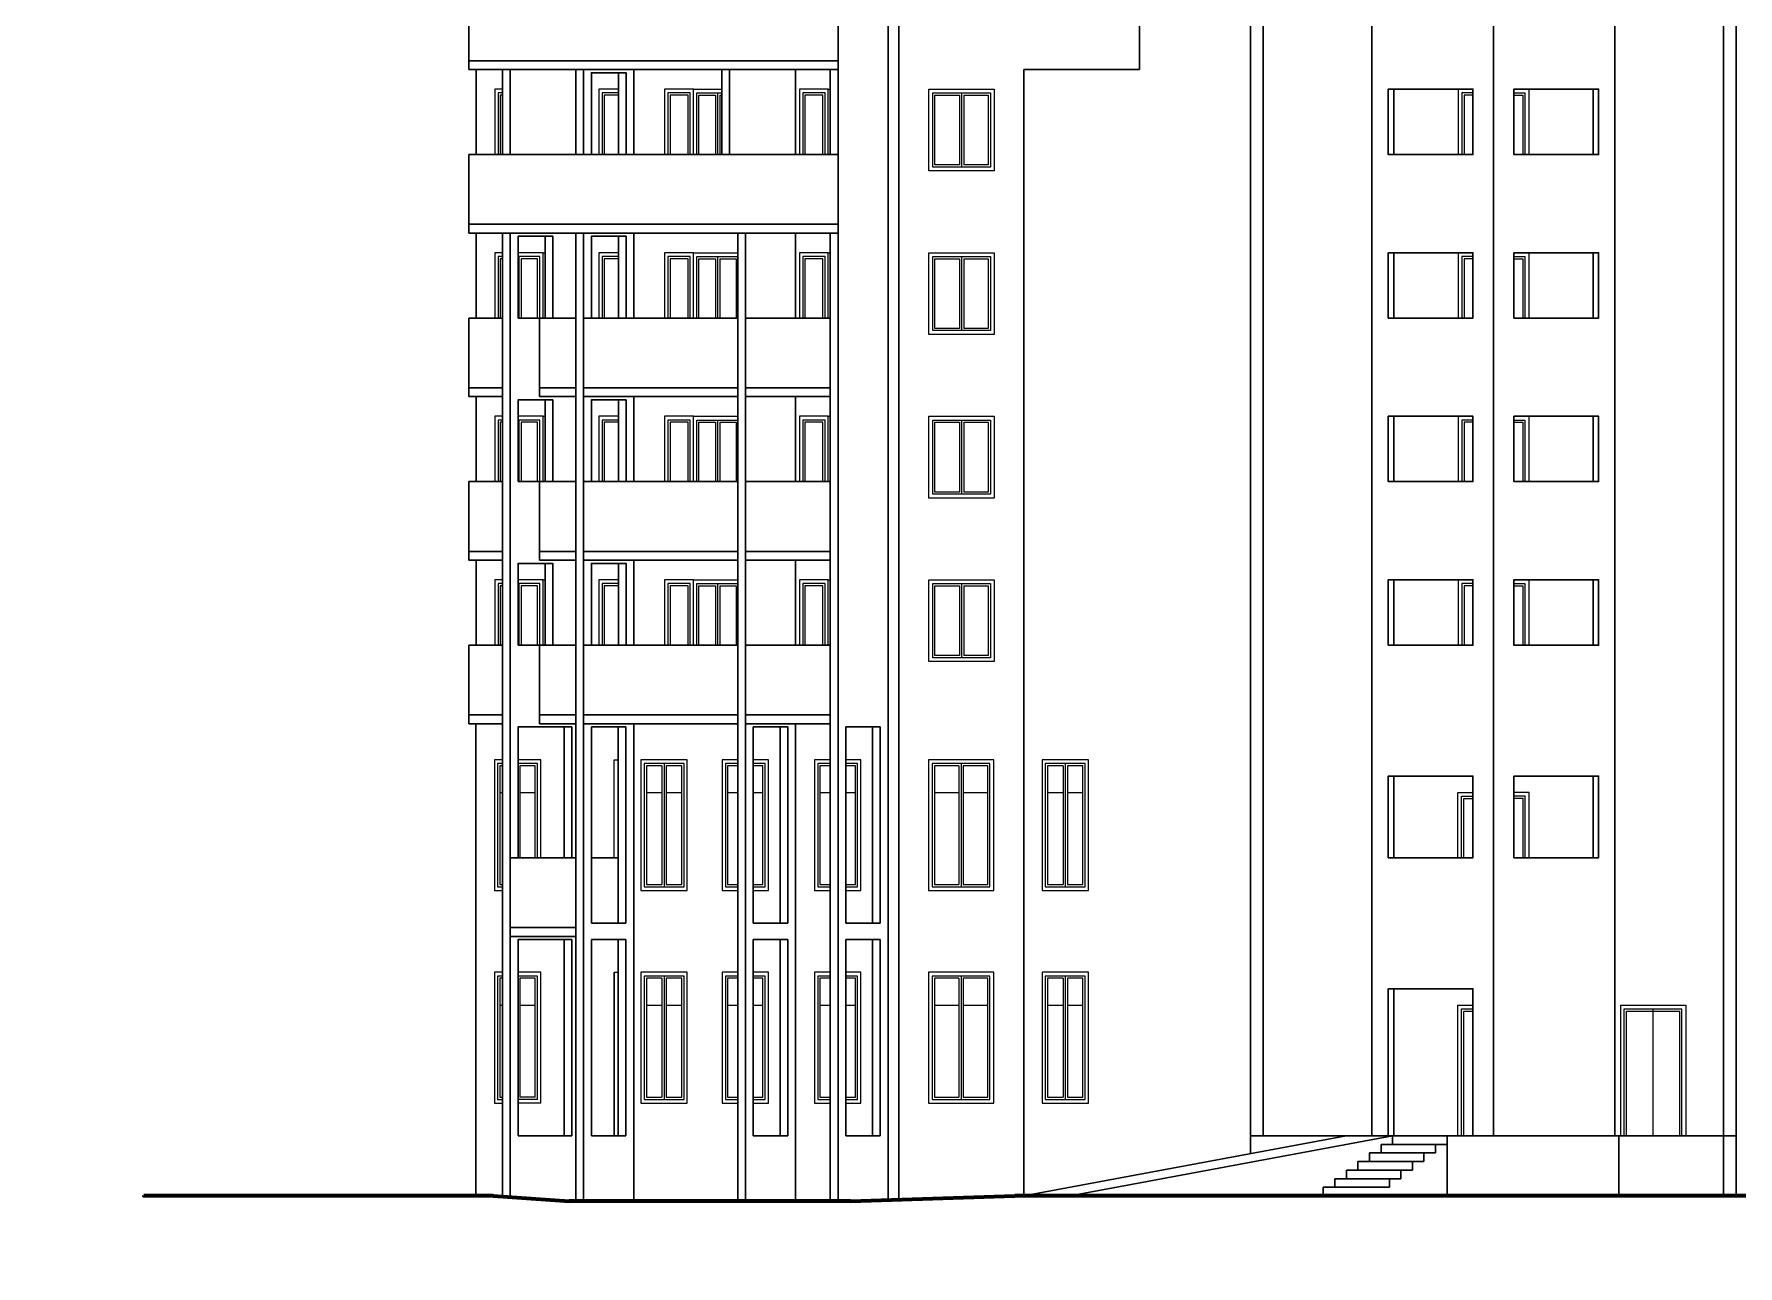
# Model space of a CAD drawing. Header units: inches. Extents: x -634 to 3638, y -6930911 to 5552.
# Drawn here: x 1222.21 to 1252.79, y 3473.89 to 3496 of the extents above; entities that cross this region are included whole.
import ezdxf

# ---------------------------------------------------------------- set-up
doc = ezdxf.new("R2010")
doc.units = ezdxf.units.IN
doc.header["$MEASUREMENT"] = 0
doc.linetypes.add('Dashed', pattern=[1128.888893, 564.444447, -564.444447])
for name, color, linetype, lineweight in [('ELEV', 134, 'Continuous', 18), ('WALLS', 7, 'Continuous', 70), ('фасады', 7, 'Continuous', 30), ('фасады2', 7, 'Continuous', 25)]:
    doc.layers.add(name, color=color, linetype=linetype, lineweight=lineweight)

msp = doc.modelspace()

# ---------------------------------------------------------------- hatches: boundary and pattern name
at = {"layer": 'ELEV', "linetype": 'Continuous'}
h = msp.add_hatch(dxfattribs=at)
h.set_pattern_fill('ANSI31', color=256, scale=0.01044, style=0)
h.set_pattern_definition([(45, (1262.311104, 3366.587935), (-0.02343928418428, 0.02343928418428), [])])
edge = h.paths.add_edge_path()
edge.add_ellipse((1445.78234, 3471.96182), major_axis=(0, 6932302.83262), ratio=0.00000001506, start_angle=89.999976115149, end_angle=270.000023884851)
edge.add_line((1445.67794, 3474.85168), (1445.67794, 3528.48347))
edge.add_line((1445.67794, 3528.48347), (1445.88675, 3528.48347))
edge.add_line((1445.88675, 3528.48347), (1445.88675, 3474.85168))

# ---------------------------------------------------------------- linework, layer by layer
at = {"layer": 'WALLS', "ltscale": 100}
for points in [[(1230.45283, 3475.14761), (1230.45283, 3475.14761), (1224.1836, 3475.14761), (1224.1836, 3475.14761)], [(1230.45283, 3475.14761), (1231.81536, 3475.04974)], [(1236.86648, 3475.04974), (1236.86648, 3475.04974), (1231.81536, 3475.04974), (1231.81536, 3475.04974)], [(1236.86648, 3475.04974), (1239.81082, 3475.14761)], [(1259.36351, 3475.14761), (1259.36351, 3475.14761), (1239.81082, 3475.14761), (1239.81082, 3475.14761)]]:
    msp.add_lwpolyline(points, dxfattribs=at)
at = {"layer": 'фасады', "ltscale": 100}
msp.add_line((1231.86277, 3476.22423), (1230.89827, 3476.22423), dxfattribs=at)
for points in [[(1236.63949, 3498.30474), (1236.63949, 3495.3685)], [(1237.53731, 3498.30474), (1237.53731, 3495.3685)], [(1237.73295, 3498.30474), (1237.73295, 3495.3685)], [(1242.04921, 3498.30474), (1242.04921, 3495.3685)], [(1244.04273, 3498.30474), (1244.04273, 3495.3685)], [(1244.27043, 3498.30474), (1244.27043, 3495.3685)], [(1246.2209, 3498.30474), (1246.2209, 3495.3685)], [(1248.401, 3498.30474), (1248.401, 3495.3685)], [(1250.5811, 3498.30474), (1250.5811, 3495.3685)], [(1252.53157, 3498.30474), (1252.53157, 3495.3685)], [(1252.75927, 3498.30474), (1252.75927, 3495.3685)], [(1230.01555, 3496.7779), (1230.01555, 3495.3685)], [(1236.63949, 3495.5251), (1230.01555, 3495.5251)], [(1236.63949, 3495.3685), (1230.01555, 3495.3685)], [(1230.14894, 3495.3685), (1230.14894, 3493.84166)], [(1230.62017, 3495.3685), (1230.62017, 3493.84166)], [(1230.75861, 3495.3685), (1230.75861, 3493.84166)], [(1231.93657, 3495.3685), (1231.93657, 3493.84166)], [(1232.07502, 3495.3685), (1232.07502, 3493.84166)], [(1232.83684, 3493.84166), (1232.83684, 3495.30978), (1232.21467, 3495.30978), (1232.21467, 3493.84166)], [(1232.6984, 3495.30978), (1232.6984, 3493.84166)], [(1232.97455, 3495.3685), (1232.97455, 3493.84166)], [(1234.55675, 3495.3685), (1234.55675, 3493.84166)], [(1234.69519, 3495.3685), (1234.69519, 3493.84166)], [(1235.87881, 3495.3685), (1235.87881, 3493.84166)], [(1236.50105, 3495.3685), (1236.49919, 3493.84166)], [(1236.63949, 3495.3685), (1236.63949, 3492.43227)], [(1237.53731, 3495.3685), (1237.53731, 3492.43227)], [(1237.73295, 3495.3685), (1237.73295, 3492.43227)], [(1239.97134, 3495.3685), (1239.97134, 3492.43227)], [(1239.97134, 3495.3685), (1242.04921, 3495.3685), (1242.04921, 3495.3685)], [(1244.04273, 3495.3685), (1244.04273, 3492.43227)], [(1244.27043, 3495.3685), (1244.27043, 3492.43227)], [(1246.2209, 3495.3685), (1246.2209, 3492.43227)], [(1248.401, 3495.3685), (1248.401, 3492.43227)], [(1250.5811, 3495.3685), (1250.5811, 3492.43227)], [(1252.53157, 3495.3685), (1252.53157, 3492.43227)], [(1252.75927, 3495.3685), (1252.75927, 3492.43227)], [(1248.03339, 3493.84166), (1246.51361, 3493.84166), (1246.51361, 3495.01616), (1246.6117, 3495.01616), (1246.6117, 3493.84166), (1248.03339, 3493.84166), (1248.03339, 3495.01616), (1246.6117, 3495.01616)], [(1248.76862, 3493.84166), (1250.28839, 3493.84166), (1250.28839, 3495.01616), (1250.1903, 3495.01616), (1250.1903, 3493.84166), (1248.76862, 3493.84166), (1248.76862, 3495.01616), (1250.1903, 3495.01616)], [(1236.63949, 3493.84166), (1230.01555, 3493.84166)], [(1230.01555, 3493.84166), (1230.01555, 3492.43227)], [(1236.63949, 3492.58887), (1230.01555, 3492.58887)], [(1236.63949, 3492.43227), (1230.01555, 3492.43227)], [(1230.14894, 3492.43227), (1230.14894, 3490.90542)], [(1230.62017, 3492.43227), (1230.62017, 3489.49603)], [(1230.75861, 3492.43227), (1230.75861, 3489.49603)], [(1231.52044, 3490.90542), (1231.52044, 3492.37354), (1230.89827, 3492.37354), (1230.89827, 3490.90542)], [(1231.382, 3492.37354), (1231.382, 3490.90542)], [(1231.93657, 3492.43227), (1231.93657, 3489.49603)], [(1232.07502, 3492.43227), (1232.07502, 3489.49603)], [(1232.83684, 3490.90542), (1232.83684, 3492.37354), (1232.21467, 3492.37354), (1232.21467, 3490.90542)], [(1232.6984, 3492.37354), (1232.6984, 3490.90542)], [(1232.97455, 3492.43227), (1232.97455, 3490.90542)], [(1234.84272, 3492.43227), (1234.84272, 3489.49603)], [(1234.98111, 3492.43227), (1234.98111, 3489.49603)], [(1235.87881, 3492.43227), (1235.87881, 3490.90542)], [(1236.50105, 3492.43227), (1236.50105, 3489.49603)], [(1236.63949, 3492.43227), (1236.63949, 3489.49603)], [(1237.53731, 3492.43227), (1237.53731, 3489.49603)], [(1237.73295, 3492.43227), (1237.73295, 3489.49603)], [(1239.97134, 3492.43227), (1239.97134, 3489.49603)], [(1244.04273, 3492.43227), (1244.04273, 3489.49603)], [(1244.27043, 3492.43227), (1244.27043, 3489.49603)], [(1246.2209, 3492.43227), (1246.2209, 3489.49603)], [(1248.401, 3492.43227), (1248.401, 3489.49603)], [(1250.5811, 3492.43227), (1250.5811, 3489.49603)], [(1252.53157, 3492.43227), (1252.53157, 3489.49603)], [(1252.75927, 3492.43227), (1252.75927, 3489.49603)], [(1248.03339, 3490.90542), (1246.51361, 3490.90542), (1246.51361, 3492.07992), (1246.6117, 3492.07992), (1246.6117, 3490.90542), (1248.03339, 3490.90542), (1248.03339, 3492.07992), (1246.6117, 3492.07992)], [(1248.76862, 3490.90542), (1250.28839, 3490.90542), (1250.28839, 3492.07992), (1250.1903, 3492.07992), (1250.1903, 3490.90542), (1248.76862, 3490.90542), (1248.76862, 3492.07992), (1250.1903, 3492.07992)], [(1230.01555, 3490.90542), (1230.01555, 3489.49603)], [(1230.62017, 3490.90542), (1230.01555, 3490.90542)], [(1231.93657, 3490.90542), (1230.89827, 3490.90542)], [(1231.28432, 3490.90542), (1231.28432, 3489.49603)], [(1234.84272, 3490.90542), (1232.07502, 3490.90542)], [(1236.50105, 3490.90542), (1234.98111, 3490.90542)], [(1230.62017, 3489.65263), (1230.01555, 3489.65263)], [(1231.93657, 3489.65263), (1231.28432, 3489.65263)], [(1234.84272, 3489.65263), (1232.07502, 3489.65263)], [(1236.50105, 3489.65263), (1234.98111, 3489.65263)], [(1230.62017, 3489.49603), (1230.01555, 3489.49603)], [(1230.14894, 3489.49603), (1230.14894, 3487.96919)], [(1230.62017, 3489.49603), (1230.62017, 3486.55979)], [(1230.75861, 3489.49603), (1230.75861, 3486.55979)], [(1231.52044, 3487.96919), (1231.52044, 3489.4373), (1230.89827, 3489.4373), (1230.89827, 3487.96919)], [(1231.93657, 3489.49603), (1231.28432, 3489.49603)], [(1231.382, 3489.4373), (1231.382, 3487.96919)], [(1231.93657, 3489.49603), (1231.93657, 3486.55979)], [(1232.07502, 3489.49603), (1234.84272, 3489.49603)], [(1232.07502, 3489.49603), (1232.07502, 3486.55979)], [(1232.83684, 3487.96919), (1232.83684, 3489.4373), (1232.21467, 3489.4373), (1232.21467, 3487.96919)], [(1232.6984, 3489.4373), (1232.6984, 3487.96919)], [(1232.97455, 3489.49603), (1232.97455, 3487.96919)], [(1234.84272, 3489.49603), (1234.84272, 3486.55979)], [(1234.98111, 3489.49603), (1236.50105, 3489.49603)], [(1234.98111, 3489.49603), (1234.98111, 3486.55979)], [(1235.87881, 3489.49603), (1235.87881, 3487.96919)], [(1236.50105, 3489.49603), (1236.50105, 3486.55979)], [(1236.63949, 3489.49603), (1236.63949, 3486.55979)], [(1237.53731, 3489.49603), (1237.53731, 3486.55979)], [(1237.73295, 3489.49603), (1237.73295, 3486.55979)], [(1239.97134, 3489.49603), (1239.97134, 3486.55979)], [(1244.04273, 3489.49603), (1244.04273, 3486.55979)], [(1244.27043, 3489.49603), (1244.27043, 3486.55979)], [(1246.2209, 3489.49603), (1246.2209, 3486.55979)], [(1248.401, 3489.49603), (1248.401, 3486.55979)], [(1250.5811, 3489.49603), (1250.5811, 3486.55979)], [(1252.53157, 3489.49603), (1252.53157, 3486.55979)], [(1252.75927, 3489.49603), (1252.75927, 3486.55979)], [(1248.03339, 3487.96919), (1246.51361, 3487.96919), (1246.51361, 3489.14368), (1246.6117, 3489.14368), (1246.6117, 3487.96919), (1248.03339, 3487.96919), (1248.03339, 3489.14368), (1246.6117, 3489.14368)], [(1248.76862, 3487.96919), (1250.28839, 3487.96919), (1250.28839, 3489.14368), (1250.1903, 3489.14368), (1250.1903, 3487.96919), (1248.76862, 3487.96919), (1248.76862, 3489.14368), (1250.1903, 3489.14368)], [(1230.01555, 3487.96919), (1230.01555, 3486.55979)], [(1230.62017, 3487.96919), (1230.01555, 3487.96919)], [(1231.93657, 3487.96919), (1230.89827, 3487.96919)], [(1231.28432, 3487.96919), (1231.28432, 3486.55979)], [(1234.84272, 3487.96919), (1232.07502, 3487.96919)], [(1236.50105, 3487.96919), (1234.98111, 3487.96919)], [(1230.62017, 3486.71639), (1230.01555, 3486.71639)], [(1230.62017, 3486.55979), (1230.01555, 3486.55979)], [(1230.14894, 3486.55979), (1230.14894, 3485.03295)], [(1230.62017, 3486.55979), (1230.62017, 3483.62355)], [(1230.75861, 3486.55979), (1230.75861, 3483.62355)], [(1231.93657, 3486.71639), (1231.28432, 3486.71639)], [(1231.93657, 3486.55979), (1231.28432, 3486.55979)], [(1231.93657, 3486.55979), (1231.93657, 3483.62355)], [(1234.84272, 3486.71639), (1232.07502, 3486.71639)], [(1232.07502, 3486.55979), (1234.84272, 3486.55979)], [(1232.07502, 3486.55979), (1232.07502, 3483.62355)], [(1232.97455, 3486.55979), (1232.97455, 3485.03295)], [(1234.84272, 3486.55979), (1234.84272, 3483.62355)], [(1236.50105, 3486.71639), (1234.98111, 3486.71639)], [(1234.98111, 3486.55979), (1236.50105, 3486.55979)], [(1234.98111, 3486.55979), (1234.98111, 3483.62355)], [(1235.87881, 3486.55979), (1235.87881, 3485.03295)], [(1236.50105, 3486.55979), (1236.50105, 3483.62355)], [(1236.63949, 3486.55979), (1236.63949, 3483.62355)], [(1237.53731, 3486.55979), (1237.53731, 3483.62355)], [(1237.73295, 3486.55979), (1237.73295, 3483.62355)], [(1239.97134, 3486.55979), (1239.97134, 3483.62355)], [(1244.04273, 3486.55979), (1244.04273, 3483.62355)], [(1244.27043, 3486.55979), (1244.27043, 3483.62355)], [(1246.2209, 3486.55979), (1246.2209, 3483.62355)], [(1248.401, 3486.55979), (1248.401, 3483.62355)], [(1250.5811, 3486.55979), (1250.5811, 3483.62355)], [(1252.53157, 3486.55979), (1252.53157, 3483.62355)], [(1252.75927, 3486.55979), (1252.75927, 3483.62355)], [(1231.52044, 3485.03295), (1231.52044, 3486.50107), (1230.89827, 3486.50107), (1230.89827, 3485.03295)], [(1231.382, 3486.50107), (1231.382, 3485.03295)], [(1232.83684, 3485.03295), (1232.83684, 3486.50107), (1232.21467, 3486.50107), (1232.21467, 3485.03295)], [(1232.6984, 3486.50107), (1232.6984, 3485.03295)], [(1248.03339, 3485.03295), (1246.51361, 3485.03295), (1246.51361, 3486.20744), (1246.6117, 3486.20744), (1246.6117, 3485.03295), (1248.03339, 3485.03295), (1248.03339, 3486.20744), (1246.6117, 3486.20744)], [(1248.76862, 3485.03295), (1250.28839, 3485.03295), (1250.28839, 3486.20744), (1250.1903, 3486.20744), (1250.1903, 3485.03295), (1248.76862, 3485.03295), (1248.76862, 3486.20744), (1250.1903, 3486.20744)], [(1230.01555, 3485.03295), (1230.01555, 3483.62355)], [(1230.62017, 3485.03295), (1230.01555, 3485.03295)], [(1231.93657, 3485.03295), (1230.89827, 3485.03295)], [(1231.28432, 3485.03295), (1231.28432, 3483.62355)], [(1234.84272, 3485.03295), (1232.07502, 3485.03295)], [(1236.50105, 3485.03295), (1234.98111, 3485.03295)], [(1230.62017, 3483.78015), (1230.01555, 3483.78015)], [(1230.62017, 3483.62355), (1230.01555, 3483.62355)], [(1230.14259, 3479.80644), (1230.14259, 3483.62355)], [(1230.62017, 3483.62355), (1230.62017, 3479.80644)], [(1230.75861, 3483.62355), (1230.75861, 3479.80644)], [(1231.86277, 3481.21584), (1231.86277, 3483.56483), (1230.89827, 3483.56483), (1230.89827, 3481.21584)], [(1231.93657, 3483.78015), (1231.28432, 3483.78015)], [(1231.93657, 3483.62355), (1231.28432, 3483.62355)], [(1231.72433, 3483.56483), (1231.72433, 3481.21584)], [(1231.93657, 3483.62355), (1231.93657, 3479.80644)], [(1234.84272, 3483.78015), (1232.07502, 3483.78015)], [(1232.07502, 3483.62355), (1234.84272, 3483.62355)], [(1232.07502, 3483.62355), (1232.07502, 3479.80644)], [(1232.21346, 3483.56483), (1232.21346, 3480.04134)], [(1232.21346, 3483.56483), (1232.83439, 3483.56483)], [(1232.69595, 3483.56483), (1232.69595, 3480.04134)], [(1232.83439, 3483.56483), (1232.83439, 3480.04134)], [(1232.97283, 3483.62355), (1232.97283, 3479.80644)], [(1234.84272, 3483.62355), (1234.84272, 3479.80644)], [(1236.50105, 3483.78015), (1234.98111, 3483.78015)], [(1234.98111, 3483.62355), (1236.50105, 3483.62355)], [(1234.98116, 3483.62355), (1234.98116, 3479.80644)], [(1235.1196, 3483.56483), (1235.1196, 3480.04134)], [(1235.1196, 3483.56483), (1235.74053, 3483.56483)], [(1235.60209, 3483.56483), (1235.60209, 3480.04134)], [(1235.74053, 3483.56483), (1235.74053, 3480.04134)], [(1235.87897, 3483.62355), (1235.87897, 3479.80644)], [(1236.50105, 3483.62355), (1236.50105, 3479.80644)], [(1236.63949, 3483.62355), (1236.63949, 3479.80644)], [(1236.77793, 3483.56483), (1236.77793, 3480.04134)], [(1236.77793, 3483.56483), (1237.39887, 3483.56483)], [(1237.26043, 3483.56483), (1237.26043, 3480.04134)], [(1237.39887, 3483.56483), (1237.39887, 3480.04134)], [(1237.53731, 3483.62355), (1237.53731, 3479.80644)], [(1237.73295, 3483.62355), (1237.73295, 3479.80644)], [(1239.97134, 3483.62355), (1239.97134, 3479.80644)], [(1244.04273, 3483.62355), (1244.04273, 3479.80644)], [(1244.27043, 3483.62355), (1244.27043, 3479.80644)], [(1246.2209, 3483.62355), (1246.2209, 3479.80644)], [(1248.401, 3483.62355), (1248.401, 3479.80644)], [(1250.5811, 3483.62355), (1250.5811, 3479.80644)], [(1252.53157, 3483.62355), (1252.53157, 3479.80644)], [(1252.75927, 3483.62355), (1252.75927, 3479.80644)], [(1248.03339, 3481.21584), (1246.51361, 3481.21584), (1246.51361, 3482.68396), (1246.6117, 3482.68396), (1246.6117, 3481.21584), (1248.03339, 3481.21584), (1248.03339, 3482.68396), (1246.6117, 3482.68396)], [(1248.76862, 3481.21584), (1250.28839, 3481.21584), (1250.28839, 3482.68396), (1250.1903, 3482.68396), (1250.1903, 3481.21584), (1248.76862, 3481.21584), (1248.76862, 3482.68396), (1250.1903, 3482.68396)], [(1230.75861, 3480.04134), (1230.75861, 3481.21584), (1231.93657, 3481.21584)], [(1232.21346, 3481.21584), (1232.69595, 3481.21584)], [(1230.75861, 3479.80644), (1230.75861, 3479.96304), (1231.93657, 3479.96304), (1231.93657, 3479.80644), (1230.75861, 3479.80644)], [(1232.21346, 3480.04134), (1232.83439, 3480.04134)], [(1235.1196, 3480.04134), (1235.74053, 3480.04134)], [(1236.77793, 3480.04134), (1237.39887, 3480.04134)], [(1230.14259, 3475.14761), (1230.14259, 3479.80644)], [(1230.62017, 3479.80644), (1230.62017, 3475.13559)], [(1230.75861, 3479.80644), (1230.75861, 3475.12565)], [(1231.86277, 3476.22423), (1231.86277, 3479.74772), (1230.89827, 3479.74772), (1230.89827, 3476.22423)], [(1231.72433, 3479.74772), (1231.72433, 3476.22423)], [(1231.93657, 3479.80644), (1231.93657, 3475.04974)], [(1232.07502, 3479.80644), (1232.07502, 3475.04974)], [(1232.21346, 3479.74772), (1232.21346, 3476.22423)], [(1232.21346, 3479.74772), (1232.83439, 3479.74772)], [(1232.69595, 3479.74772), (1232.69595, 3476.22423)], [(1232.83439, 3479.74772), (1232.83439, 3476.22423)], [(1232.97283, 3479.80644), (1232.97283, 3475.04974)], [(1234.84272, 3479.80644), (1234.84272, 3475.04974)], [(1234.98116, 3479.80644), (1234.98116, 3475.04974)], [(1235.1196, 3479.74772), (1235.1196, 3476.22423)], [(1235.1196, 3479.74772), (1235.74053, 3479.74772)], [(1235.60209, 3479.74772), (1235.60209, 3476.22423)], [(1235.74053, 3479.74772), (1235.74053, 3476.22423)], [(1235.87897, 3479.80644), (1235.87897, 3475.04974)], [(1236.50105, 3479.80644), (1236.50105, 3475.04974)], [(1236.63949, 3479.80644), (1236.63949, 3475.04974)], [(1236.77793, 3479.74772), (1236.77793, 3476.22423)], [(1236.77793, 3479.74772), (1237.39887, 3479.74772)], [(1237.26043, 3479.74772), (1237.26043, 3476.22423)], [(1237.39887, 3479.74772), (1237.39887, 3476.22423)], [(1237.53731, 3479.80644), (1237.53731, 3475.07204)], [(1237.73295, 3479.80644), (1237.73295, 3475.07854)], [(1239.97134, 3479.80644), (1239.97134, 3475.14761)], [(1244.04273, 3479.80644), (1244.04273, 3475.90505)], [(1244.27043, 3479.80644), (1244.27043, 3476.22423)], [(1246.2209, 3479.80644), (1246.2209, 3476.22423)], [(1248.401, 3479.80644), (1248.401, 3476.22423)], [(1250.5811, 3479.80644), (1250.5811, 3476.22423)], [(1252.53157, 3479.80644), (1252.53157, 3475.14761)], [(1252.75927, 3479.80644), (1252.75927, 3475.14761)], [(1232.62022, 3476.22423), (1232.62022, 3479.16047)], [(1248.03339, 3476.22423), (1246.51361, 3476.22423), (1246.51361, 3478.86685), (1246.6117, 3478.86685), (1246.6117, 3476.22423), (1248.03339, 3476.22423), (1248.03339, 3478.86685), (1246.6117, 3478.86685)], [(1232.21346, 3476.22423), (1232.83439, 3476.22423)], [(1235.1196, 3476.22423), (1235.74053, 3476.22423)], [(1236.77793, 3476.22423), (1237.39887, 3476.22423)], [(1245.75839, 3476.22423), (1239.97134, 3475.14761)], [(1246.59032, 3476.22423), (1240.80328, 3475.14761)], [(1244.04273, 3476.22423), (1252.75927, 3476.22423)], [(1246.59032, 3476.22423), (1246.59032, 3476.07057)], [(1247.56907, 3476.22423), (1247.56907, 3475.14761)], [(1250.65212, 3476.22423), (1250.65212, 3475.14761)], [(1246.17599, 3475.91691), (1247.3619, 3475.91691)], [(1246.17599, 3475.91691), (1246.17599, 3475.76325)], [(1246.38625, 3476.07057), (1247.56907, 3476.07057)], [(1246.38625, 3476.07057), (1246.38625, 3475.91691)], [(1247.15473, 3475.91691), (1247.15473, 3475.76325)], [(1247.3619, 3476.07057), (1247.3619, 3475.91691)], [(1245.76165, 3475.60958), (1246.94756, 3475.60958)], [(1245.76165, 3475.60958), (1245.76165, 3475.45592)], [(1245.96882, 3475.76325), (1247.15473, 3475.76325)], [(1245.96882, 3475.76325), (1245.96882, 3475.60958)], [(1246.7404, 3475.60958), (1246.7404, 3475.45592)], [(1246.94756, 3475.76325), (1246.94756, 3475.60958)], [(1245.34731, 3475.30226), (1245.34731, 3475.14761)], [(1245.34731, 3475.30226), (1246.53323, 3475.30226)], [(1245.55448, 3475.45592), (1246.7404, 3475.45592)], [(1245.55448, 3475.45592), (1245.55448, 3475.30226)], [(1246.53323, 3475.45592), (1246.53323, 3475.30226)], [(1246.32606, 3475.14761), (1246.32606, 3475.14761)]]:
    msp.add_lwpolyline(points, dxfattribs=at)
at = {"layer": 'фасады2', "ltscale": 100}
for p, q in [((1230.4831, 3495.01616), (1230.4831, 3493.84166)), ((1230.54183, 3494.94764), (1230.54183, 3493.84166)), ((1230.62017, 3494.94764), (1230.54183, 3494.94764)), ((1230.62017, 3494.90849), (1230.57962, 3494.90849)), ((1232.6984, 3494.94764), (1232.4058, 3494.94764)), ((1232.4058, 3494.94764), (1232.4058, 3493.84166)), ((1232.44495, 3494.90849), (1232.44495, 3493.84166)), ((1232.6984, 3494.90849), (1232.44495, 3494.90849)), ((1233.98775, 3494.94764), (1233.58646, 3494.94764)), ((1233.58646, 3494.94764), (1233.58646, 3493.84166)), ((1233.62561, 3494.90849), (1233.62561, 3493.84166)), ((1233.9486, 3494.90849), (1233.62561, 3494.90849)), ((1233.9486, 3493.84166), (1233.9486, 3494.90849)), ((1233.98775, 3493.84166), (1233.98775, 3494.94764)), ((1234.1052, 3494.94764), (1234.55678, 3494.94764)), ((1234.1052, 3493.84166), (1234.1052, 3494.94764)), ((1234.14435, 3494.90849), (1234.43993, 3494.90849)), ((1234.14435, 3493.84166), (1234.14435, 3494.90849)), ((1234.51823, 3494.90849), (1234.55678, 3494.90849)), ((1236.40658, 3494.94764), (1236.0053, 3494.94764)), ((1236.0053, 3494.94764), (1236.0053, 3493.84166)), ((1236.04445, 3494.90849), (1236.04445, 3493.84166)), ((1236.36743, 3494.90849), (1236.04445, 3494.90849)), ((1236.36743, 3493.84166), (1236.36743, 3494.90849)), ((1236.40658, 3493.84166), (1236.40658, 3494.94764)), ((1247.76759, 3495.01616), (1247.76759, 3493.84166)), ((1248.03339, 3495.01616), (1247.76759, 3495.01616)), ((1247.8361, 3494.94764), (1247.8361, 3493.84166)), ((1248.03339, 3494.94764), (1247.8361, 3494.94764)), ((1248.76862, 3495.01616), (1249.03441, 3495.01616)), ((1248.76862, 3494.94764), (1248.9659, 3494.94764)), ((1248.9659, 3494.94764), (1248.9659, 3493.84166)), ((1249.03441, 3495.01616), (1249.03441, 3493.84166)), ((1230.4831, 3492.07992), (1230.4831, 3490.90542)), ((1247.76759, 3492.07992), (1247.76759, 3490.90542)), ((1248.03339, 3492.07992), (1247.76759, 3492.07992)), ((1248.76862, 3492.07992), (1249.03441, 3492.07992)), ((1249.03441, 3492.07992), (1249.03441, 3490.90542)), ((1230.54183, 3492.01141), (1230.54183, 3490.90542)), ((1230.62017, 3492.01141), (1230.54183, 3492.01141)), ((1230.62017, 3491.97226), (1230.57962, 3491.97226)), ((1231.28824, 3492.01141), (1230.89827, 3492.01141)), ((1231.24909, 3491.97226), (1230.9535, 3491.97226)), ((1231.24909, 3490.90542), (1231.24909, 3491.97226)), ((1231.28824, 3490.90542), (1231.28824, 3492.01141)), ((1232.6984, 3492.01141), (1232.4058, 3492.01141)), ((1232.4058, 3492.01141), (1232.4058, 3490.90542)), ((1232.44495, 3491.97226), (1232.44495, 3490.90542)), ((1232.6984, 3491.97226), (1232.44495, 3491.97226)), ((1233.98775, 3492.01141), (1233.58646, 3492.01141)), ((1233.58646, 3492.01141), (1233.58646, 3490.90542)), ((1233.62561, 3491.97226), (1233.62561, 3490.90542)), ((1233.9486, 3491.97226), (1233.62561, 3491.97226)), ((1233.9486, 3490.90542), (1233.9486, 3491.97226)), ((1233.98775, 3490.90542), (1233.98775, 3492.01141)), ((1234.1052, 3492.01141), (1234.84272, 3492.01141)), ((1234.1052, 3490.90542), (1234.1052, 3492.01141)), ((1234.14435, 3491.97226), (1234.43993, 3491.97226)), ((1234.14435, 3490.90542), (1234.14435, 3491.97226)), ((1234.51823, 3491.97226), (1234.81381, 3491.97226)), ((1236.40658, 3492.01141), (1236.0053, 3492.01141)), ((1236.0053, 3492.01141), (1236.0053, 3490.90542)), ((1236.04445, 3491.97226), (1236.04445, 3490.90542)), ((1236.36743, 3491.97226), (1236.04445, 3491.97226)), ((1236.36743, 3490.90542), (1236.36743, 3491.97226)), ((1236.40658, 3490.90542), (1236.40658, 3492.01141)), ((1247.8361, 3492.01141), (1247.8361, 3490.90542)), ((1248.03339, 3492.01141), (1247.8361, 3492.01141)), ((1248.76862, 3492.01141), (1248.9659, 3492.01141)), ((1248.9659, 3492.01141), (1248.9659, 3490.90542)), ((1230.4831, 3489.14368), (1230.4831, 3487.96919)), ((1230.54183, 3489.07517), (1230.54183, 3487.96919)), ((1230.62017, 3489.07517), (1230.54183, 3489.07517)), ((1230.62017, 3489.03602), (1230.57962, 3489.03602)), ((1231.28824, 3489.07517), (1230.89827, 3489.07517)), ((1231.24909, 3489.03602), (1230.9535, 3489.03602)), ((1231.24909, 3487.96919), (1231.24909, 3489.03602)), ((1231.28824, 3487.96919), (1231.28824, 3489.07517)), ((1232.6984, 3489.07517), (1232.4058, 3489.07517)), ((1232.4058, 3489.07517), (1232.4058, 3487.96919)), ((1232.44495, 3489.03602), (1232.44495, 3487.96919)), ((1232.6984, 3489.03602), (1232.44495, 3489.03602)), ((1233.98775, 3489.07517), (1233.58646, 3489.07517)), ((1233.58646, 3489.07517), (1233.58646, 3487.96919)), ((1233.62561, 3489.03602), (1233.62561, 3487.96919)), ((1233.9486, 3489.03602), (1233.62561, 3489.03602)), ((1233.9486, 3487.96919), (1233.9486, 3489.03602)), ((1233.98775, 3487.96919), (1233.98775, 3489.07517)), ((1234.1052, 3489.07517), (1234.84272, 3489.07517)), ((1234.1052, 3487.96919), (1234.1052, 3489.07517)), ((1234.14435, 3489.03602), (1234.43993, 3489.03602)), ((1234.14435, 3487.96919), (1234.14435, 3489.03602)), ((1234.51823, 3489.03602), (1234.81381, 3489.03602)), ((1236.40658, 3489.07517), (1236.0053, 3489.07517)), ((1236.0053, 3489.07517), (1236.0053, 3487.96919)), ((1236.04445, 3489.03602), (1236.04445, 3487.96919)), ((1236.36743, 3489.03602), (1236.04445, 3489.03602)), ((1236.36743, 3487.96919), (1236.36743, 3489.03602)), ((1236.40658, 3487.96919), (1236.40658, 3489.07517)), ((1247.76759, 3489.14368), (1247.76759, 3487.96919)), ((1248.03339, 3489.14368), (1247.76759, 3489.14368)), ((1247.8361, 3489.07517), (1247.8361, 3487.96919)), ((1248.03339, 3489.07517), (1247.8361, 3489.07517)), ((1248.76862, 3489.14368), (1249.03441, 3489.14368)), ((1248.76862, 3489.07517), (1248.9659, 3489.07517)), ((1248.9659, 3489.07517), (1248.9659, 3487.96919)), ((1249.03441, 3489.14368), (1249.03441, 3487.96919)), ((1230.4831, 3486.20744), (1230.4831, 3485.03295)), ((1230.54183, 3486.13893), (1230.54183, 3485.03295)), ((1230.62017, 3486.13893), (1230.54183, 3486.13893)), ((1230.62017, 3486.09978), (1230.57962, 3486.09978)), ((1231.28824, 3486.13893), (1230.89827, 3486.13893)), ((1231.24909, 3486.09978), (1230.9535, 3486.09978)), ((1231.24909, 3485.03295), (1231.24909, 3486.09978)), ((1231.28824, 3485.03295), (1231.28824, 3486.13893)), ((1232.6984, 3486.13893), (1232.4058, 3486.13893)), ((1232.4058, 3486.13893), (1232.4058, 3485.03295)), ((1232.44495, 3486.09978), (1232.44495, 3485.03295)), ((1232.6984, 3486.09978), (1232.44495, 3486.09978)), ((1233.98775, 3486.13893), (1233.58646, 3486.13893)), ((1233.58646, 3486.13893), (1233.58646, 3485.03295)), ((1233.62561, 3486.09978), (1233.62561, 3485.03295)), ((1233.9486, 3486.09978), (1233.62561, 3486.09978)), ((1233.9486, 3485.03295), (1233.9486, 3486.09978)), ((1233.98775, 3485.03295), (1233.98775, 3486.13893)), ((1234.1052, 3486.13893), (1234.84272, 3486.13893)), ((1234.1052, 3485.03295), (1234.1052, 3486.13893)), ((1234.14435, 3486.09978), (1234.43993, 3486.09978)), ((1234.14435, 3485.03295), (1234.14435, 3486.09978)), ((1234.51823, 3486.09978), (1234.81381, 3486.09978)), ((1236.40658, 3486.13893), (1236.0053, 3486.13893)), ((1236.0053, 3486.13893), (1236.0053, 3485.03295)), ((1236.04445, 3486.09978), (1236.04445, 3485.03295)), ((1236.36743, 3486.09978), (1236.04445, 3486.09978)), ((1236.36743, 3485.03295), (1236.36743, 3486.09978)), ((1236.40658, 3485.03295), (1236.40658, 3486.13893)), ((1247.76759, 3486.20744), (1247.76759, 3485.03295)), ((1248.03339, 3486.20744), (1247.76759, 3486.20744)), ((1247.8361, 3486.13893), (1247.8361, 3485.03295)), ((1248.03339, 3486.13893), (1247.8361, 3486.13893)), ((1248.76862, 3486.20744), (1249.03441, 3486.20744)), ((1248.76862, 3486.13893), (1248.9659, 3486.13893)), ((1248.9659, 3486.13893), (1248.9659, 3485.03295)), ((1249.03441, 3486.20744), (1249.03441, 3485.03295)), ((1230.5317, 3482.90907), (1230.5317, 3480.6971)), ((1230.62017, 3482.90907), (1230.5317, 3482.90907)), ((1231.24619, 3482.90907), (1230.89827, 3482.90907)), ((1231.24619, 3481.21584), (1231.24619, 3482.90907)), ((1233.16217, 3482.90907), (1233.16217, 3480.6971)), ((1233.87666, 3482.90907), (1233.16217, 3482.90907)), ((1233.87666, 3480.6971), (1233.87666, 3482.90907)), ((1234.61761, 3482.90907), (1234.61761, 3480.6971)), ((1234.84272, 3482.90907), (1234.61761, 3482.90907)), ((1235.3321, 3482.90907), (1235.1196, 3482.90907)), ((1235.3321, 3480.6971), (1235.3321, 3482.90907)), ((1236.27595, 3482.90907), (1236.27595, 3480.6971)), ((1236.50105, 3482.90907), (1236.27595, 3482.90907)), ((1236.99043, 3482.90907), (1236.77793, 3482.90907)), ((1236.99043, 3480.6971), (1236.99043, 3482.90907)), ((1240.35958, 3482.90907), (1240.35958, 3480.6971)), ((1241.07406, 3482.90907), (1240.35958, 3482.90907)), ((1241.07406, 3480.6971), (1241.07406, 3482.90907)), ((1230.57085, 3482.86992), (1230.57085, 3480.73625)), ((1230.62017, 3482.86992), (1230.57085, 3482.86992)), ((1231.20704, 3482.86992), (1230.92809, 3482.86992)), ((1231.20704, 3481.21584), (1231.20704, 3482.86992)), ((1233.20132, 3482.86992), (1233.20132, 3480.73625)), ((1233.48027, 3482.86992), (1233.20132, 3482.86992)), ((1233.83751, 3482.86992), (1233.55857, 3482.86992)), ((1233.83751, 3480.73625), (1233.83751, 3482.86992)), ((1234.65676, 3482.86992), (1234.65676, 3480.73625)), ((1234.84272, 3482.86992), (1234.65676, 3482.86992)), ((1235.29295, 3482.86992), (1235.1196, 3482.86992)), ((1235.29295, 3480.73625), (1235.29295, 3482.86992)), ((1236.3151, 3482.86992), (1236.3151, 3480.73625)), ((1236.50105, 3482.86992), (1236.3151, 3482.86992)), ((1236.95128, 3482.86992), (1236.77793, 3482.86992)), ((1236.95128, 3480.73625), (1236.95128, 3482.86992)), ((1240.39873, 3482.86992), (1240.39873, 3480.73625)), ((1240.67767, 3482.86992), (1240.39873, 3482.86992)), ((1241.03491, 3482.86992), (1240.75597, 3482.86992)), ((1241.03491, 3480.73625), (1241.03491, 3482.86992)), ((1247.76213, 3482.39033), (1248.03339, 3482.39033)), ((1247.76213, 3481.21584), (1247.76213, 3482.39033)), ((1247.83064, 3482.32182), (1248.03339, 3482.32182)), ((1247.83064, 3481.21584), (1247.83064, 3482.32182)), ((1249.03988, 3482.39033), (1248.76862, 3482.39033)), ((1248.97136, 3482.32182), (1248.76862, 3482.32182)), ((1248.97136, 3481.21584), (1248.97136, 3482.32182)), ((1249.03988, 3481.21584), (1249.03988, 3482.39033)), ((1230.57085, 3480.73625), (1230.62017, 3480.73625)), ((1233.20132, 3480.73625), (1233.48027, 3480.73625)), ((1233.55857, 3480.73625), (1233.83751, 3480.73625)), ((1234.65676, 3480.73625), (1234.84272, 3480.73625)), ((1235.1196, 3480.73625), (1235.29295, 3480.73625)), ((1236.3151, 3480.73625), (1236.50105, 3480.73625)), ((1236.77793, 3480.73625), (1236.95128, 3480.73625)), ((1240.39873, 3480.73625), (1240.67767, 3480.73625)), ((1240.75597, 3480.73625), (1241.03491, 3480.73625)), ((1230.5317, 3480.6971), (1230.62017, 3480.6971)), ((1233.16217, 3480.6971), (1233.87666, 3480.6971)), ((1234.61761, 3480.6971), (1234.84272, 3480.6971)), ((1235.1196, 3480.6971), (1235.3321, 3480.6971)), ((1236.27595, 3480.6971), (1236.50105, 3480.6971)), ((1236.77793, 3480.6971), (1236.99043, 3480.6971)), ((1240.35958, 3480.6971), (1241.07406, 3480.6971)), ((1230.5317, 3479.09196), (1230.5317, 3476.87999)), ((1230.62017, 3479.09196), (1230.5317, 3479.09196)), ((1230.57085, 3479.05281), (1230.57085, 3476.91914)), ((1230.62017, 3479.05281), (1230.57085, 3479.05281)), ((1231.24619, 3479.09196), (1230.89827, 3479.09196)), ((1231.20704, 3479.05281), (1230.92809, 3479.05281)), ((1231.20704, 3476.91914), (1231.20704, 3479.05281)), ((1231.24619, 3476.87999), (1231.24619, 3479.09196)), ((1233.16217, 3479.09196), (1233.16217, 3476.87999)), ((1233.87666, 3479.09196), (1233.16217, 3479.09196)), ((1233.20132, 3479.05281), (1233.20132, 3476.91914)), ((1233.48027, 3479.05281), (1233.20132, 3479.05281)), ((1233.83751, 3479.05281), (1233.55857, 3479.05281)), ((1233.83751, 3476.91914), (1233.83751, 3479.05281)), ((1233.87666, 3476.87999), (1233.87666, 3479.09196)), ((1234.61761, 3479.09196), (1234.61761, 3476.87999)), ((1234.84272, 3479.09196), (1234.61761, 3479.09196)), ((1234.65676, 3479.05281), (1234.65676, 3476.91914)), ((1234.84272, 3479.05281), (1234.65676, 3479.05281)), ((1235.3321, 3479.09196), (1235.1196, 3479.09196)), ((1235.29295, 3479.05281), (1235.1196, 3479.05281)), ((1235.29295, 3476.91914), (1235.29295, 3479.05281)), ((1235.3321, 3476.87999), (1235.3321, 3479.09196)), ((1236.27595, 3479.09196), (1236.27595, 3476.87999)), ((1236.50105, 3479.09196), (1236.27595, 3479.09196)), ((1236.3151, 3479.05281), (1236.3151, 3476.91914)), ((1236.50105, 3479.05281), (1236.3151, 3479.05281)), ((1236.99043, 3479.09196), (1236.77793, 3479.09196)), ((1236.95128, 3479.05281), (1236.77793, 3479.05281)), ((1236.95128, 3476.91914), (1236.95128, 3479.05281)), ((1236.99043, 3476.87999), (1236.99043, 3479.09196)), ((1240.35958, 3479.09196), (1240.35958, 3476.87999)), ((1241.07406, 3479.09196), (1240.35958, 3479.09196)), ((1240.39873, 3479.05281), (1240.39873, 3476.91914)), ((1240.67767, 3479.05281), (1240.39873, 3479.05281)), ((1241.03491, 3479.05281), (1240.75597, 3479.05281)), ((1241.03491, 3476.91914), (1241.03491, 3479.05281)), ((1241.07406, 3476.87999), (1241.07406, 3479.09196)), ((1247.76213, 3478.57322), (1248.03339, 3478.57322)), ((1247.76213, 3476.22423), (1247.76213, 3478.57322)), ((1247.83064, 3478.50471), (1248.03339, 3478.50471)), ((1247.83064, 3476.22423), (1247.83064, 3478.50471)), ((1250.74749, 3478.50471), (1251.78496, 3478.50471)), ((1250.74749, 3476.22423), (1250.74749, 3478.50471)), ((1251.2647, 3476.22423), (1251.2647, 3478.50471)), ((1251.78496, 3476.22423), (1251.78496, 3478.50471)), ((1230.5317, 3476.87999), (1230.62017, 3476.87999)), ((1230.57085, 3476.91914), (1230.62017, 3476.91914)), ((1231.24619, 3476.87999), (1230.89827, 3476.87999)), ((1231.30491, 3476.81148), (1230.89827, 3476.81148)), ((1231.20704, 3476.91914), (1230.92809, 3476.91914)), ((1233.16217, 3476.87999), (1233.87666, 3476.87999)), ((1233.20132, 3476.91914), (1233.48027, 3476.91914)), ((1233.55857, 3476.91914), (1233.83751, 3476.91914)), ((1234.61761, 3476.87999), (1234.84272, 3476.87999)), ((1234.65676, 3476.91914), (1234.84272, 3476.91914)), ((1235.1196, 3476.91914), (1235.29295, 3476.91914)), ((1235.1196, 3476.87999), (1235.3321, 3476.87999)), ((1236.27595, 3476.87999), (1236.50105, 3476.87999)), ((1236.3151, 3476.91914), (1236.50105, 3476.91914)), ((1236.77793, 3476.91914), (1236.95128, 3476.91914)), ((1236.77793, 3476.87999), (1236.99043, 3476.87999)), ((1240.35958, 3476.87999), (1241.07406, 3476.87999)), ((1240.39873, 3476.91914), (1240.67767, 3476.91914)), ((1240.75597, 3476.91914), (1241.03491, 3476.91914))]:
    msp.add_line(p, q, dxfattribs=at)
for points in [[(1230.62017, 3495.01616), (1230.4831, 3495.01616)], [(1230.57962, 3494.90849), (1230.57962, 3493.84166)], [(1232.6984, 3495.01616), (1232.34707, 3495.01616), (1232.34707, 3493.84166)], [(1234.04647, 3495.01616), (1233.52774, 3495.01616), (1233.52774, 3493.84166)], [(1234.04647, 3493.84166), (1234.04647, 3495.01616), (1234.55678, 3495.01616)], [(1234.04647, 3493.84166), (1234.04647, 3495.01616)], [(1234.43993, 3494.90849), (1234.43993, 3493.84166)], [(1234.47908, 3494.94764), (1234.47908, 3493.84166)], [(1234.51823, 3494.90849), (1234.51823, 3493.84166)], [(1236.46531, 3495.01616), (1235.94657, 3495.01616), (1235.94657, 3493.84166)], [(1236.46531, 3493.84166), (1236.46531, 3495.01616), (1236.50105, 3495.01616)], [(1236.46531, 3493.84166), (1236.46531, 3495.01616)], [(1238.81821, 3493.6557), (1238.37777, 3493.6557), (1238.37777, 3494.90849), (1238.81821, 3494.90849)], [(1238.81821, 3494.90849), (1238.81821, 3493.6557)], [(1238.85736, 3494.94764), (1238.85736, 3493.61655)], [(1238.89651, 3494.90849), (1239.33694, 3494.90849), (1239.33694, 3493.6557), (1238.89651, 3493.6557)], [(1238.89651, 3494.90849), (1238.89651, 3493.6557)], [(1248.03339, 3494.90849), (1247.87525, 3494.90849), (1247.87525, 3493.84166), (1247.87525, 3493.84166)], [(1248.76862, 3494.90849), (1248.92675, 3494.90849), (1248.92675, 3493.84166), (1248.92675, 3493.84166)], [(1230.62017, 3492.07992), (1230.4831, 3492.07992)], [(1231.34696, 3490.90542), (1231.34696, 3492.07992), (1230.89827, 3492.07992)], [(1231.34696, 3492.07992), (1231.382, 3492.07992)], [(1231.34696, 3490.90542), (1231.34696, 3492.07992)], [(1232.6984, 3492.07992), (1232.34707, 3492.07992), (1232.34707, 3490.90542)], [(1234.04647, 3492.07992), (1233.52774, 3492.07992), (1233.52774, 3490.90542)], [(1234.04647, 3490.90542), (1234.04647, 3492.07992), (1234.84272, 3492.07992)], [(1234.04647, 3490.90542), (1234.04647, 3492.07992)], [(1236.46531, 3492.07992), (1235.94657, 3492.07992), (1235.94657, 3490.90542)], [(1236.46531, 3490.90542), (1236.46531, 3492.07992), (1236.50105, 3492.07992)], [(1236.46531, 3490.90542), (1236.46531, 3492.07992)], [(1230.57962, 3491.97226), (1230.57962, 3490.90542)], [(1230.91435, 3492.01141), (1230.91435, 3490.90542)], [(1230.9535, 3491.97226), (1230.9535, 3490.90542)], [(1234.43993, 3491.97226), (1234.43993, 3490.90542)], [(1234.47908, 3492.01141), (1234.47908, 3490.90542)], [(1234.51823, 3491.97226), (1234.51823, 3490.90542)], [(1234.81381, 3491.97226), (1234.81381, 3490.90542)], [(1238.81821, 3490.71946), (1238.37777, 3490.71946), (1238.37777, 3491.97226), (1238.81821, 3491.97226)], [(1238.81821, 3491.97226), (1238.81821, 3490.71946)], [(1238.85736, 3492.01141), (1238.85736, 3490.68031)], [(1238.89651, 3491.97226), (1239.33694, 3491.97226), (1239.33694, 3490.71946), (1238.89651, 3490.71946)], [(1238.89651, 3491.97226), (1238.89651, 3490.71946)], [(1248.03339, 3491.97226), (1247.87525, 3491.97226), (1247.87525, 3490.90542), (1247.87525, 3490.90542)], [(1248.76862, 3491.97226), (1248.92675, 3491.97226), (1248.92675, 3490.90542), (1248.92675, 3490.90542)], [(1230.62017, 3489.14368), (1230.4831, 3489.14368)], [(1230.57962, 3489.03602), (1230.57962, 3487.96919)], [(1231.34696, 3487.96919), (1231.34696, 3489.14368), (1230.89827, 3489.14368)], [(1230.91435, 3489.07517), (1230.91435, 3487.96919)], [(1230.9535, 3489.03602), (1230.9535, 3487.96919)], [(1231.34696, 3489.14368), (1231.382, 3489.14368)], [(1231.34696, 3487.96919), (1231.34696, 3489.14368)], [(1232.6984, 3489.14368), (1232.34707, 3489.14368), (1232.34707, 3487.96919)], [(1234.04647, 3489.14368), (1233.52774, 3489.14368), (1233.52774, 3487.96919)], [(1234.04647, 3487.96919), (1234.04647, 3489.14368), (1234.84272, 3489.14368)], [(1234.04647, 3487.96919), (1234.04647, 3489.14368)], [(1234.43993, 3489.03602), (1234.43993, 3487.96919)], [(1234.47908, 3489.07517), (1234.47908, 3487.96919)], [(1234.51823, 3489.03602), (1234.51823, 3487.96919)], [(1234.81381, 3489.03602), (1234.81381, 3487.96919)], [(1236.46531, 3489.14368), (1235.94657, 3489.14368), (1235.94657, 3487.96919)], [(1236.46531, 3487.96919), (1236.46531, 3489.14368), (1236.50105, 3489.14368)], [(1236.46531, 3487.96919), (1236.46531, 3489.14368)], [(1238.81821, 3487.78322), (1238.37777, 3487.78322), (1238.37777, 3489.03602), (1238.81821, 3489.03602)], [(1238.81821, 3489.03602), (1238.81821, 3487.78322)], [(1238.85736, 3489.07517), (1238.85736, 3487.74407)], [(1238.89651, 3489.03602), (1239.33694, 3489.03602), (1239.33694, 3487.78322), (1238.89651, 3487.78322)], [(1238.89651, 3489.03602), (1238.89651, 3487.78322)], [(1248.03339, 3489.03602), (1247.87525, 3489.03602), (1247.87525, 3487.96919), (1247.87525, 3487.96919)], [(1248.76862, 3489.03602), (1248.92675, 3489.03602), (1248.92675, 3487.96919), (1248.92675, 3487.96919)], [(1230.62017, 3486.20744), (1230.4831, 3486.20744)], [(1230.57962, 3486.09978), (1230.57962, 3485.03295)], [(1231.34696, 3485.03295), (1231.34696, 3486.20744), (1230.89827, 3486.20744)], [(1230.91435, 3486.13893), (1230.91435, 3485.03295)], [(1230.9535, 3486.09978), (1230.9535, 3485.03295)], [(1231.34696, 3486.20744), (1231.382, 3486.20744)], [(1231.34696, 3485.03295), (1231.34696, 3486.20744)], [(1232.6984, 3486.20744), (1232.34707, 3486.20744), (1232.34707, 3485.03295)], [(1234.04647, 3486.20744), (1233.52774, 3486.20744), (1233.52774, 3485.03295)], [(1234.04647, 3485.03295), (1234.04647, 3486.20744), (1234.84272, 3486.20744)], [(1234.04647, 3485.03295), (1234.04647, 3486.20744)], [(1234.43993, 3486.09978), (1234.43993, 3485.03295)], [(1234.47908, 3486.13893), (1234.47908, 3485.03295)], [(1234.51823, 3486.09978), (1234.51823, 3485.03295)], [(1234.81381, 3486.09978), (1234.81381, 3485.03295)], [(1236.46531, 3486.20744), (1235.94657, 3486.20744), (1235.94657, 3485.03295)], [(1236.46531, 3485.03295), (1236.46531, 3486.20744), (1236.50105, 3486.20744)], [(1236.46531, 3485.03295), (1236.46531, 3486.20744)], [(1238.81821, 3484.84699), (1238.37777, 3484.84699), (1238.37777, 3486.09978), (1238.81821, 3486.09978)], [(1238.81821, 3486.09978), (1238.81821, 3484.84699)], [(1238.85736, 3486.13893), (1238.85736, 3484.80784)], [(1238.89651, 3486.09978), (1239.33694, 3486.09978), (1239.33694, 3484.84699), (1238.89651, 3484.84699)], [(1238.89651, 3486.09978), (1238.89651, 3484.84699)], [(1248.03339, 3486.09978), (1247.87525, 3486.09978), (1247.87525, 3485.03295), (1247.87525, 3485.03295)], [(1248.76862, 3486.09978), (1248.92675, 3486.09978), (1248.92675, 3485.03295), (1248.92675, 3485.03295)], [(1230.62017, 3482.97758), (1230.47298, 3482.97758), (1230.47298, 3480.62859), (1230.62017, 3480.62859)], [(1231.30491, 3481.21584), (1231.30491, 3482.97758), (1230.89827, 3482.97758)], [(1232.62022, 3481.21584), (1232.62022, 3482.97758)], [(1232.62022, 3482.97758), (1232.69595, 3482.97758)], [(1233.51942, 3482.90907), (1233.51942, 3480.6971)], [(1234.84272, 3482.97758), (1234.55889, 3482.97758), (1234.55889, 3480.62859), (1234.84272, 3480.62859)], [(1235.1196, 3480.62859), (1235.39082, 3480.62859), (1235.39082, 3482.97758), (1235.1196, 3482.97758)], [(1236.50105, 3482.97758), (1236.21722, 3482.97758), (1236.21722, 3480.62859), (1236.50105, 3480.62859)], [(1236.77793, 3480.62859), (1237.04916, 3480.62859), (1237.04916, 3482.97758), (1236.77793, 3482.97758)], [(1238.84796, 3482.90907), (1238.84796, 3480.6971)], [(1240.71682, 3482.90907), (1240.71682, 3480.6971)], [(1230.92809, 3482.86992), (1230.92809, 3481.21584)], [(1233.48027, 3482.86992), (1233.48027, 3480.73625)], [(1233.55857, 3482.86992), (1233.55857, 3480.73625)], [(1238.80881, 3482.86992), (1238.36837, 3482.86992), (1238.36837, 3480.73625), (1238.80881, 3480.73625)], [(1238.80881, 3482.86992), (1238.80881, 3480.73625)], [(1238.88711, 3482.86992), (1238.88711, 3480.73625)], [(1238.88711, 3480.73625), (1239.32754, 3480.73625), (1239.32754, 3482.86992), (1238.88711, 3482.86992)], [(1240.67767, 3482.86992), (1240.67767, 3480.73625)], [(1240.75597, 3482.86992), (1240.75597, 3480.73625)], [(1247.86979, 3481.21584), (1247.86979, 3481.21584), (1247.86979, 3482.28267), (1248.03339, 3482.28267)], [(1248.93221, 3481.21584), (1248.93221, 3481.21584), (1248.93221, 3482.28267), (1248.76862, 3482.28267)], [(1230.92809, 3481.98905), (1230.92809, 3481.21584)], [(1233.55857, 3481.98905), (1233.55857, 3480.73625)], [(1240.75597, 3481.98905), (1240.75597, 3480.73625)], [(1230.62017, 3479.16047), (1230.47298, 3479.16047), (1230.47298, 3476.81148), (1230.62017, 3476.81148)], [(1231.30491, 3476.81148), (1231.30491, 3479.16047), (1230.89827, 3479.16047)], [(1230.92809, 3479.05281), (1230.92809, 3476.91914)], [(1232.62022, 3479.16047), (1232.69595, 3479.16047)], [(1233.48027, 3479.05281), (1233.48027, 3476.91914)], [(1233.51942, 3479.09196), (1233.51942, 3476.87999)], [(1233.55857, 3479.05281), (1233.55857, 3476.91914)], [(1234.84272, 3479.16047), (1234.55889, 3479.16047), (1234.55889, 3476.81148), (1234.84272, 3476.81148)], [(1235.1196, 3476.81148), (1235.39082, 3476.81148), (1235.39082, 3479.16047), (1235.1196, 3479.16047)], [(1236.50105, 3479.16047), (1236.21722, 3479.16047), (1236.21722, 3476.81148), (1236.50105, 3476.81148)], [(1236.77793, 3476.81148), (1237.04916, 3476.81148), (1237.04916, 3479.16047), (1236.77793, 3479.16047)], [(1238.80881, 3479.05281), (1238.36837, 3479.05281), (1238.36837, 3476.91914), (1238.80881, 3476.91914)], [(1238.80881, 3479.05281), (1238.80881, 3476.91914)], [(1238.84796, 3479.09196), (1238.84796, 3476.87999)], [(1238.88711, 3479.05281), (1238.88711, 3476.91914)], [(1238.88711, 3476.91914), (1239.32754, 3476.91914), (1239.32754, 3479.05281), (1238.88711, 3479.05281)], [(1240.67767, 3479.05281), (1240.67767, 3476.91914)], [(1240.71682, 3479.09196), (1240.71682, 3476.87999)], [(1240.75597, 3479.05281), (1240.75597, 3476.91914)], [(1247.86979, 3476.22423), (1247.86979, 3476.22423), (1247.86979, 3478.46556), (1248.03339, 3478.46556)], [(1250.67897, 3478.57322), (1250.67897, 3476.22423)], [(1250.67897, 3478.57322), (1251.85347, 3478.57322)], [(1250.78664, 3476.22423), (1250.78664, 3476.22423), (1250.78664, 3478.46556), (1251.74581, 3478.46556)], [(1251.74581, 3476.22423), (1251.74581, 3476.22423), (1251.74581, 3478.46556), (1251.74581, 3478.46556)], [(1251.85347, 3478.57322), (1251.85347, 3476.22423)], [(1230.92809, 3478.17194), (1230.92809, 3477.39873)], [(1233.55857, 3478.17194), (1233.55857, 3476.91914)], [(1240.75597, 3478.17194), (1240.75597, 3476.91914)]]:
    msp.add_lwpolyline(points, dxfattribs=at)
for points in [[(1238.27011, 3495.01616), (1239.4446, 3495.01616), (1239.4446, 3493.54804), (1238.27011, 3493.54804)], [(1238.33862, 3494.94764), (1239.37609, 3494.94764), (1239.37609, 3493.61655), (1238.33862, 3493.61655)], [(1238.27011, 3492.07992), (1239.4446, 3492.07992), (1239.4446, 3490.6118), (1238.27011, 3490.6118)], [(1238.33862, 3492.01141), (1239.37609, 3492.01141), (1239.37609, 3490.68031), (1238.33862, 3490.68031)], [(1238.27011, 3489.14368), (1239.4446, 3489.14368), (1239.4446, 3487.67556), (1238.27011, 3487.67556)], [(1238.33862, 3489.07517), (1239.37609, 3489.07517), (1239.37609, 3487.74407), (1238.33862, 3487.74407)], [(1238.27011, 3486.20744), (1239.4446, 3486.20744), (1239.4446, 3484.73932), (1238.27011, 3484.73932)], [(1238.33862, 3486.13893), (1239.37609, 3486.13893), (1239.37609, 3484.80784), (1238.33862, 3484.80784)], [(1233.93538, 3482.97758), (1233.10345, 3482.97758), (1233.10345, 3480.62859), (1233.93538, 3480.62859)], [(1239.43521, 3482.97758), (1238.26071, 3482.97758), (1238.26071, 3480.62859), (1239.43521, 3480.62859)], [(1239.36669, 3482.90907), (1238.32922, 3482.90907), (1238.32922, 3480.6971), (1239.36669, 3480.6971)], [(1241.13279, 3482.97758), (1240.30085, 3482.97758), (1240.30085, 3480.62859), (1241.13279, 3480.62859)], [(1233.93538, 3479.16047), (1233.10345, 3479.16047), (1233.10345, 3476.81148), (1233.93538, 3476.81148)], [(1239.43521, 3479.16047), (1238.26071, 3479.16047), (1238.26071, 3476.81148), (1239.43521, 3476.81148)], [(1239.36669, 3479.09196), (1238.32922, 3479.09196), (1238.32922, 3476.87999), (1239.36669, 3476.87999)], [(1241.13279, 3479.16047), (1240.30085, 3479.16047), (1240.30085, 3476.81148), (1241.13279, 3476.81148)]]:
    msp.add_lwpolyline(points, close=True, dxfattribs=at)
at = {"layer": 'фасады2', "linetype": 'Dashed', "ltscale": 100}
for points in [[(1230.57085, 3482.39033), (1230.62017, 3482.39033)], [(1230.92809, 3482.39033), (1231.20704, 3482.39033)], [(1233.20132, 3482.39033), (1233.48027, 3482.39033)], [(1233.55857, 3482.39033), (1233.83751, 3482.39033)], [(1234.65676, 3482.39033), (1234.84272, 3482.39033)], [(1235.1196, 3482.39033), (1235.29295, 3482.39033)], [(1236.3151, 3482.39033), (1236.50105, 3482.39033)], [(1236.77793, 3482.39033), (1236.95128, 3482.39033)], [(1238.36837, 3482.39033), (1238.80881, 3482.39033)], [(1238.88711, 3482.39033), (1239.32754, 3482.39033)], [(1240.39873, 3482.39033), (1240.67767, 3482.39033)], [(1240.75597, 3482.39033), (1241.03491, 3482.39033)], [(1230.57085, 3478.57322), (1230.62017, 3478.57322)], [(1230.92809, 3478.57322), (1231.20704, 3478.57322)], [(1233.20132, 3478.57322), (1233.48027, 3478.57322)], [(1233.55857, 3478.57322), (1233.83751, 3478.57322)], [(1234.65676, 3478.57322), (1234.84272, 3478.57322)], [(1235.1196, 3478.57322), (1235.29295, 3478.57322)], [(1236.3151, 3478.57322), (1236.50105, 3478.57322)], [(1236.77793, 3478.57322), (1236.95128, 3478.57322)], [(1238.36837, 3478.57322), (1238.80881, 3478.57322)], [(1238.88711, 3478.57322), (1239.32754, 3478.57322)], [(1240.39873, 3478.57322), (1240.67767, 3478.57322)], [(1240.75597, 3478.57322), (1241.03491, 3478.57322)]]:
    msp.add_lwpolyline(points, dxfattribs=at)

doc.saveas('drawing.dxf')
